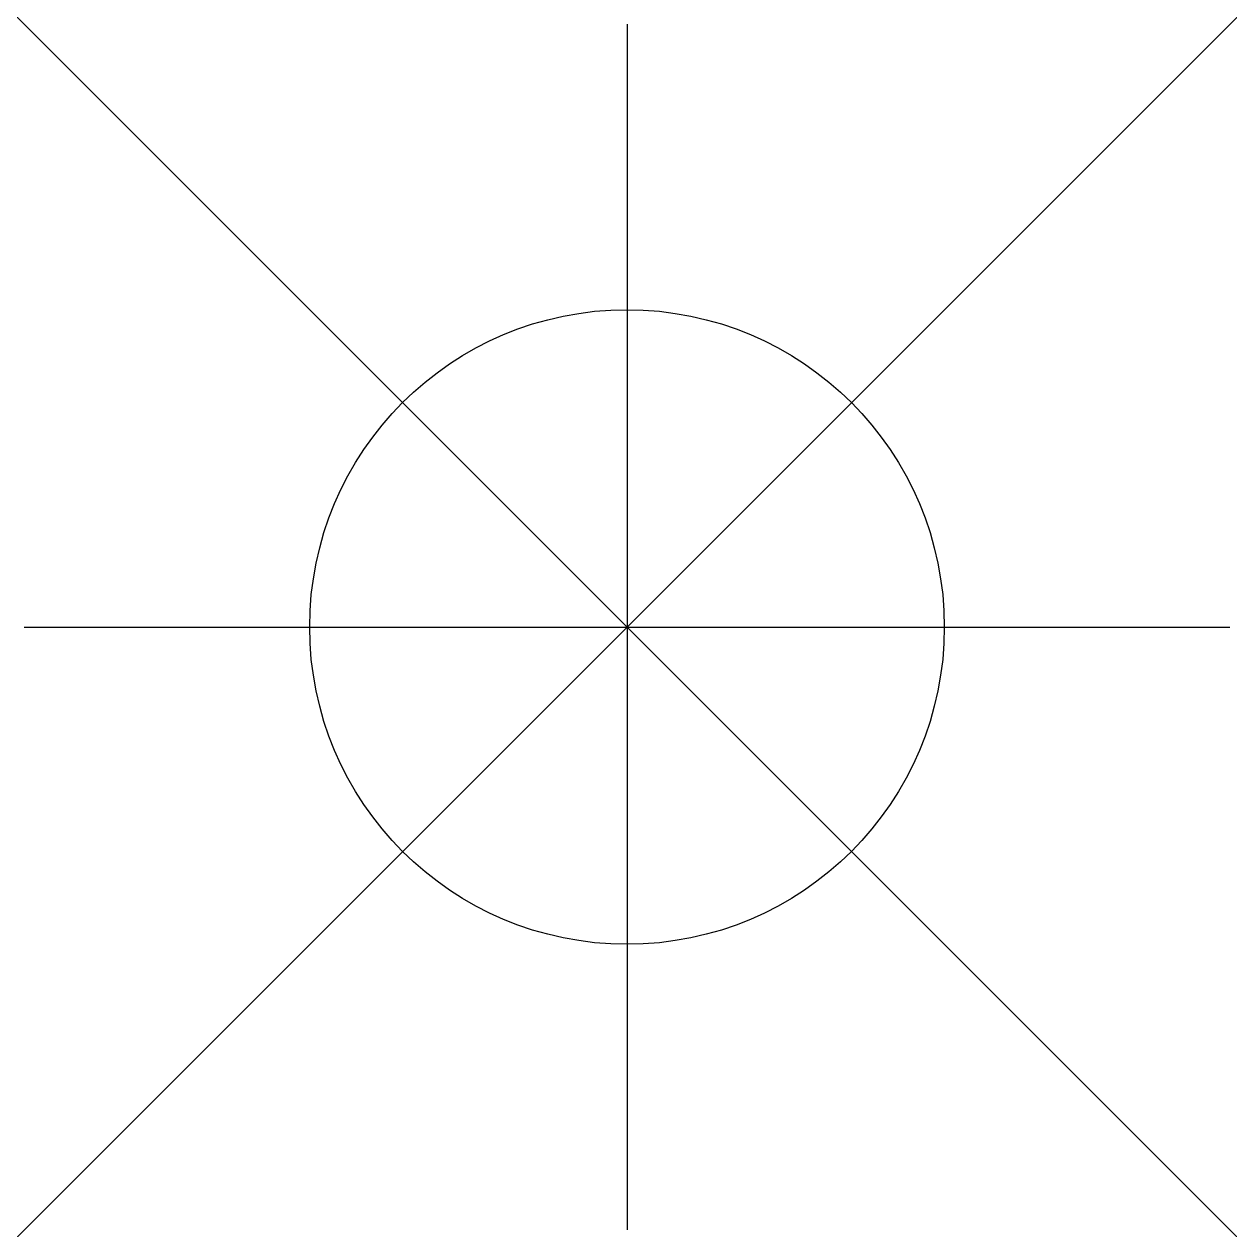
# Model space of a CAD drawing. Extents: x -0.95 to 0.95, y -0.95 to 0.95.
import ezdxf

# ---------------------------------------------------------------- set-up
doc = ezdxf.new("R2010")
doc.units = 0
doc.header["$PDMODE"] = 3
doc.header["$PDSIZE"] = -0.7
doc.layers.get('0').update_dxf_attribs({"linetype": 'CONTINUOUS'})

msp = doc.modelspace()

# ---------------------------------------------------------------- linework, layer by layer
for points in [[(0, 0.95), (0, -0.95)], [(-0.95, 0), (0.95, 0)]]:
    msp.add_lwpolyline(points)
msp.add_circle((0, 0), 0.5)
msp.add_point((0, 0))

doc.saveas('drawing.dxf')
